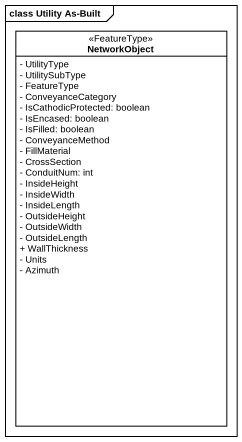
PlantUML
@startuml
mainframe class Utility As-Built
hide circle
hide empty members
skinparam classAttributeIconSize 0
class NetworkObject <<FeatureType>> {
  - UtilityType
  - UtilitySubType
  - FeatureType
  - ConveyanceCategory
  - IsCathodicProtected: boolean
  - IsEncased: boolean
  - IsFilled: boolean
  - ConveyanceMethod
  - FillMaterial
  - CrossSection
  - ConduitNum: int
  - InsideHeight
  - InsideWidth
  - InsideLength
  - OutsideHeight
  - OutsideWidth
  - OutsideLength
  + WallThickness
  - Units
  - Azimuth
}
@enduml
